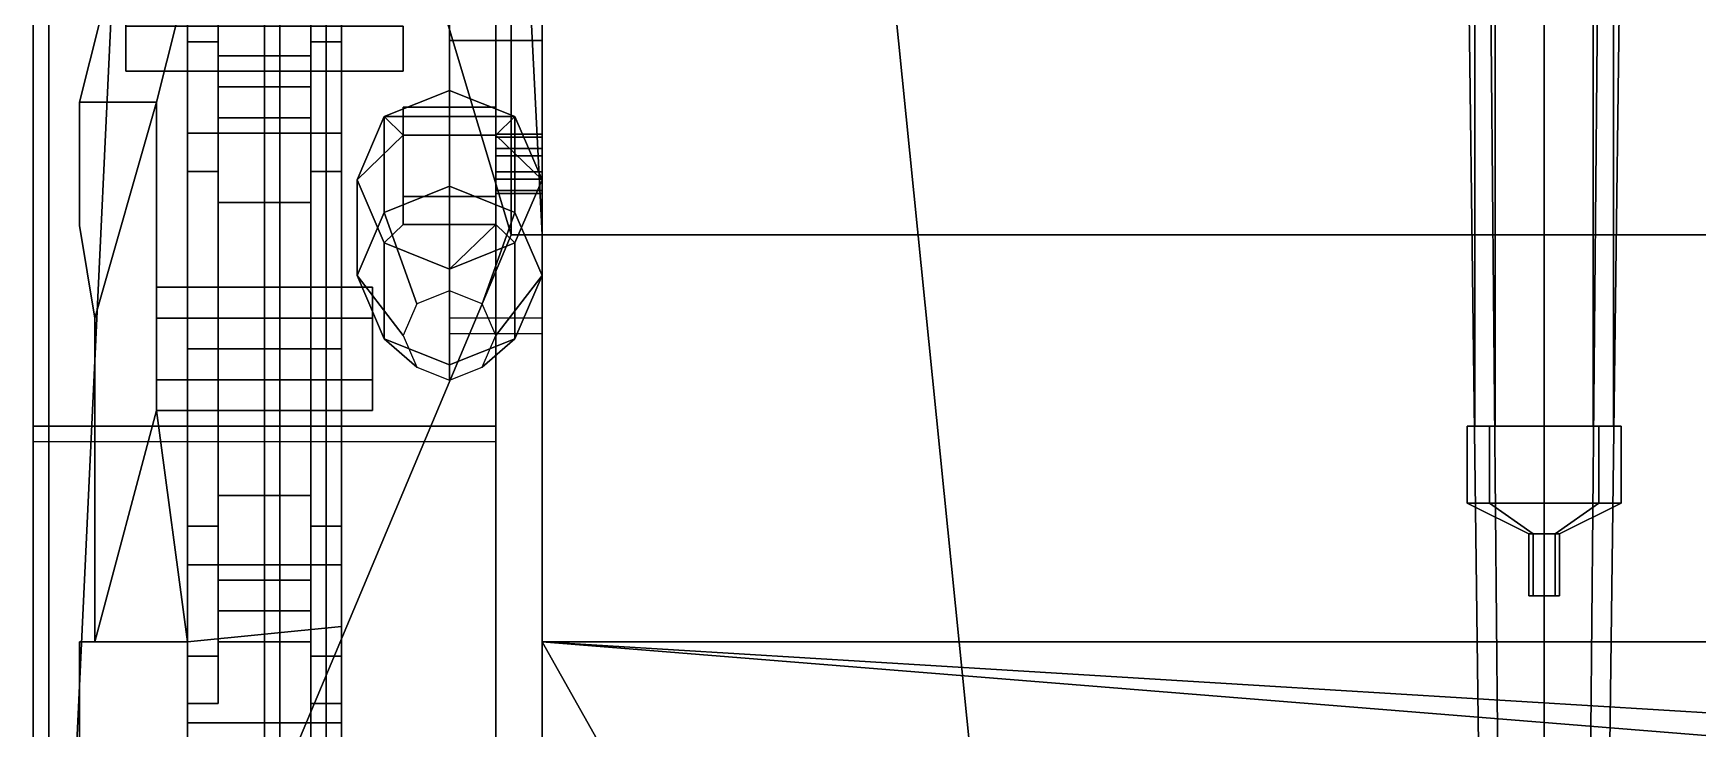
# Model space of a CAD drawing. Header units: millimetres. Extents: x -1.04 to 1.04, y -2.16 to 5.95.
# Drawn here: x -0.98 to 0.1, y -1.506 to -1.055 of the extents above; entities that cross this region are included whole.
import ezdxf

# ---------------------------------------------------------------- set-up
doc = ezdxf.new("R2010")
doc.units = ezdxf.units.MM
for name, color, linetype in [('fenders', 6, 'Continuous'), ('gun', 1, 'Continuous'), ('sleeve', 5, 'Continuous'), ('suspension', 5, 'Continuous'), ('tools', 5, 'Continuous'), ('tracks', 3, 'Continuous'), ('wheels', 2, 'Continuous')]:
    doc.layers.add(name, color=color, linetype=linetype)

msp = doc.modelspace()

# ---------------------------------------------------------------- linework, layer by layer
for points in [[(-0.65, 1.23, 0.25), (-0.65, -1.84, 0.25), (-0.65, -1.45, 0.82), (-0.65, 1.9, 0.92)], [(-0.65, 1.9, 0.92), (-0.65, -1.45, 0.82), (-0.65, -1.45, 0.82), (-0.65, 0.68, 0.92)], [(0.65, 1.23, 0.25), (0.34, -1.84, 0.25), (-0.34, -1.84, 0.25), (-0.65, 1.23, 0.25)], [(-0.65, 1.23, 0.25), (-0.34, -1.84, 0.25), (-0.65, -1.84, 0.25), (-0.65, 1.23, 0.25)], [(-0.65, -1.45, 0.82), (-0.65, -1.186, 0.92), (-0.65, 0.68, 0.92)], [(-0.67, -1.186, 0.92), (-0.67, -0.79, 1.07), (-0.67, -0.79, 1.07), (-0.9, -0.42, 0.92)], [(0.65, -1.186, 0.92), (0.67, -0.79, 1.07), (-0.67, -0.79, 1.07), (-0.65, -1.186, 0.92)], [(-0.65, -1.186, 0.92), (-0.67, -0.79, 1.07), (-0.67, -0.79, 1.07), (-0.67, -1.186, 0.92)], [(0.65, -1.45, 0.82), (0.65, -1.186, 0.92), (-0.65, -1.186, 0.92), (-0.65, -1.45, 0.82)], [(-0.65, -1.84, 0.25), (-0.65, -2.09, 0.29), (-0.65, -2, 0.71), (-0.65, -1.45, 0.82)], [(0.34, -2, 0.71), (0.47, -1.54, 0.802), (-0.65, -1.45, 0.82), (-0.34, -2, 0.71)], [(-0.34, -2, 0.71), (-0.65, -1.45, 0.82), (-0.65, -1.45, 0.82), (-0.65, -2, 0.71)], [(0.65, -1.45, 0.82), (-0.65, -1.45, 0.82), (0.5, -1.52, 0.806), (0.54, -1.51, 0.808)], [(-0.65, -1.45, 0.82), (0.47, -1.54, 0.802), (0.5, -1.52, 0.806)]]:
    msp.add_3dface(points)
at = {"layer": 'fenders'}
for points in [[(-0.97, -1.9, 0.88), (-0.97, -1.9, 0.92), (-0.97, 1.9, 0.92), (-0.97, 1.9, 0.88)], [(-0.97, -1.9, 0.92), (-0.9, -0.42, 0.92), (-0.9, 0.25, 0.92), (-0.97, 1.9, 0.92)], [(-0.97, -1.9, 0.92), (-0.97, -1.9, 0.92), (-0.67, -1.186, 0.92), (-0.9, -0.42, 0.92)], [(-0.97, -1.9, 0.92), (-0.65, -1.9, 0.92), (-0.65, -1.186, 0.92), (-0.67, -1.186, 0.92)], [(-0.65, -1.9, 0.92), (-0.65, -1.9, 0.73), (-0.65, -1.45, 0.82), (-0.65, -1.186, 0.92)]]:
    msp.add_3dface(points, dxfattribs=at)
at = {"layer": 'gun'}
for points in [[(-0.0283, -1.72, 1.5417), (-0.04, -1.72, 1.57), (-0.05, -0.94, 1.57), (-0.0354, -0.94, 1.5346)], [(-0.04, -1.72, 1.57), (-0.0283, -1.72, 1.5983), (-0.0354, -0.94, 1.6054), (-0.05, -0.94, 1.57)], [(0, -1.72, 1.53), (-0.0283, -1.72, 1.5417), (-0.0354, -0.94, 1.5346), (0, -0.94, 1.52)], [(-0.0283, -1.72, 1.5983), (0, -1.72, 1.61), (0, -0.94, 1.62), (-0.0354, -0.94, 1.6054)], [(0.0283, -1.72, 1.5417), (0, -1.72, 1.53), (0, -0.94, 1.52), (0.0354, -0.94, 1.5346)], [(0, -1.72, 1.61), (0.0283, -1.72, 1.5983), (0.0354, -0.94, 1.6054), (0, -0.94, 1.62)], [(0.04, -1.72, 1.57), (0.0283, -1.72, 1.5417), (0.0354, -0.94, 1.5346), (0.05, -0.94, 1.57)], [(0.0283, -1.72, 1.5983), (0.04, -1.72, 1.57), (0.05, -0.94, 1.57), (0.0354, -0.94, 1.6054)]]:
    msp.add_3dface(points, dxfattribs=at)
at = {"layer": 'sleeve'}
for points in [[(-0.0318, -0.13, 1.7118), (-0.045, -0.13, 1.68), (-0.045, -1.31, 1.68), (-0.0318, -1.31, 1.7118)], [(-0.045, -0.13, 1.68), (-0.0318, -0.13, 1.6482), (-0.0318, -1.31, 1.6482), (-0.045, -1.31, 1.68)], [(-0.0318, -0.13, 1.6482), (0, -0.13, 1.635), (0, -1.31, 1.635), (-0.0318, -1.31, 1.6482)], [(0, -0.13, 1.725), (-0.0318, -0.13, 1.7118), (-0.0318, -1.31, 1.7118), (0, -1.31, 1.725)], [(0, -0.13, 1.635), (0.0318, -0.13, 1.6482), (0.0318, -1.31, 1.6482), (0, -1.31, 1.635)], [(0.0318, -0.13, 1.7118), (0, -0.13, 1.725), (0, -1.31, 1.725), (0.0318, -1.31, 1.7118)], [(0.045, -0.13, 1.68), (0.0318, -0.13, 1.7118), (0.0318, -1.31, 1.7118), (0.045, -1.31, 1.68)], [(0.0318, -0.13, 1.6482), (0.045, -0.13, 1.68), (0.045, -1.31, 1.68), (0.0318, -1.31, 1.6482)], [(-0.0318, -1.31, 1.7118), (-0.045, -1.31, 1.68), (-0.05, -1.31, 1.68), (-0.0354, -1.31, 1.7154)], [(-0.0354, -1.31, 1.7154), (-0.05, -1.31, 1.68), (-0.05, -1.36, 1.68), (-0.0354, -1.36, 1.7154)], [(-0.045, -1.31, 1.68), (-0.0318, -1.31, 1.6482), (-0.0354, -1.31, 1.6446), (-0.05, -1.31, 1.68)], [(-0.05, -1.31, 1.68), (-0.0354, -1.31, 1.6446), (-0.0354, -1.36, 1.6446), (-0.05, -1.36, 1.68)], [(-0.0318, -1.31, 1.6482), (0, -1.31, 1.635), (0, -1.31, 1.63), (-0.0354, -1.31, 1.6446)], [(-0.0354, -1.31, 1.6446), (0, -1.31, 1.63), (0, -1.36, 1.63), (-0.0354, -1.36, 1.6446)], [(0, -1.31, 1.725), (-0.0318, -1.31, 1.7118), (-0.0354, -1.31, 1.7154), (0, -1.31, 1.73)], [(0, -1.31, 1.73), (-0.0354, -1.31, 1.7154), (-0.0354, -1.36, 1.7154), (0, -1.36, 1.73)], [(0, -1.31, 1.635), (0.0318, -1.31, 1.6482), (0.0354, -1.31, 1.6446), (0, -1.31, 1.63)], [(0, -1.31, 1.63), (0.0354, -1.31, 1.6446), (0.0354, -1.36, 1.6446), (0, -1.36, 1.63)], [(0.0318, -1.31, 1.7118), (0, -1.31, 1.725), (0, -1.31, 1.73), (0.0354, -1.31, 1.7154)], [(0.0354, -1.31, 1.7154), (0, -1.31, 1.73), (0, -1.36, 1.73), (0.0354, -1.36, 1.7154)], [(0.045, -1.31, 1.68), (0.0318, -1.31, 1.7118), (0.0354, -1.31, 1.7154), (0.05, -1.31, 1.68)], [(0.045, -1.31, 1.68), (0.0318, -1.31, 1.7118), (0.0354, -1.31, 1.7154), (0.05, -1.31, 1.68)], [(0.0318, -1.31, 1.6482), (0.045, -1.31, 1.68), (0.05, -1.31, 1.68), (0.0354, -1.31, 1.6446)], [(0.05, -1.31, 1.68), (0.0354, -1.31, 1.7154), (0.0354, -1.36, 1.7154), (0.05, -1.36, 1.68)], [(0.0354, -1.31, 1.6446), (0.05, -1.31, 1.68), (0.05, -1.36, 1.68), (0.0354, -1.36, 1.6446)], [(-0.0354, -1.36, 1.7154), (-0.05, -1.36, 1.68), (-0.01, -1.38, 1.68), (-0.0071, -1.38, 1.6871)], [(-0.05, -1.36, 1.68), (-0.0354, -1.36, 1.6446), (-0.0071, -1.38, 1.6729), (-0.01, -1.38, 1.68)], [(0, -1.36, 1.73), (-0.0354, -1.36, 1.7154), (-0.0071, -1.38, 1.6871), (0, -1.38, 1.69)], [(-0.0354, -1.36, 1.6446), (0, -1.36, 1.63), (0, -1.38, 1.67), (-0.0071, -1.38, 1.6729)], [(0.0354, -1.36, 1.7154), (0, -1.36, 1.73), (0, -1.38, 1.69), (0.0071, -1.38, 1.6871)], [(0, -1.36, 1.63), (0.0354, -1.36, 1.6446), (0.0071, -1.38, 1.6729), (0, -1.38, 1.67)], [(0.05, -1.36, 1.68), (0.0354, -1.36, 1.7154), (0.0071, -1.38, 1.6871), (0.01, -1.38, 1.68)], [(0.0354, -1.36, 1.6446), (0.05, -1.36, 1.68), (0.01, -1.38, 1.68), (0.0071, -1.38, 1.6729)], [(-0.01, -1.38, 1.68), (-0.0071, -1.38, 1.6729), (-0.0071, -1.42, 1.6729), (-0.01, -1.42, 1.68)], [(-0.0071, -1.38, 1.6871), (-0.01, -1.38, 1.68), (-0.01, -1.42, 1.68), (-0.0071, -1.42, 1.6871)], [(-0.0071, -1.38, 1.6729), (0, -1.38, 1.67), (0, -1.42, 1.67), (-0.0071, -1.42, 1.6729)], [(0, -1.38, 1.69), (-0.0071, -1.38, 1.6871), (-0.0071, -1.42, 1.6871), (0, -1.42, 1.69)], [(0, -1.38, 1.67), (0.0071, -1.38, 1.6729), (0.0071, -1.42, 1.6729), (0, -1.42, 1.67)], [(0.0071, -1.38, 1.6871), (0, -1.38, 1.69), (0, -1.42, 1.69), (0.0071, -1.42, 1.6871)], [(0.0071, -1.38, 1.6729), (0.01, -1.38, 1.68), (0.01, -1.42, 1.68), (0.0071, -1.42, 1.6729)], [(0.01, -1.38, 1.68), (0.0071, -1.38, 1.6871), (0.0071, -1.42, 1.6871), (0.01, -1.42, 1.68)], [(-0.01, -1.42, 1.68), (0.0071, -1.42, 1.6871), (0, -1.42, 1.69), (-0.0071, -1.42, 1.6871)], [(-0.0071, -1.42, 1.6729), (0.01, -1.42, 1.68), (0.0071, -1.42, 1.6871), (-0.01, -1.42, 1.68)], [(0, -1.42, 1.67), (0.0071, -1.42, 1.6729), (0.01, -1.42, 1.68), (-0.0071, -1.42, 1.6729)]]:
    msp.add_3dface(points, dxfattribs=at)
at = {"layer": 'suspension'}
for points in [[(-0.71, -0.83, 0.52), (-0.71, -1.06, 0.54), (-0.65, -1.06, 0.54), (-0.65, -0.83, 0.52)], [(-0.71, -0.83, 0.48), (-0.71, -1.06, 0.5), (-0.71, -1.06, 0.54), (-0.71, -0.83, 0.52)], [(-0.65, -0.83, 0.48), (-0.65, -1.06, 0.5), (-0.71, -1.06, 0.5), (-0.71, -0.83, 0.48)], [(-0.65, -1.06, 0.54), (-0.65, -1.06, 0.5), (-0.65, -0.83, 0.48), (-0.65, -0.83, 0.52)], [(-0.71, -1.06, 0.5), (-0.71, -1.24, 0.25), (-0.71, -1.25, 0.27), (-0.71, -1.06, 0.54)], [(-0.65, -1.06, 0.5), (-0.65, -1.24, 0.25), (-0.71, -1.24, 0.25), (-0.71, -1.06, 0.5)], [(-0.71, -1.06, 0.54), (-0.71, -1.25, 0.27), (-0.65, -1.25, 0.27), (-0.65, -1.06, 0.54)], [(-0.65, -1.25, 0.27), (-0.65, -1.24, 0.25), (-0.65, -1.06, 0.5), (-0.65, -1.06, 0.54)], [(-0.71, -1.1545, 0.374), (-0.7524, -1.1715, 0.3786), (-0.7524, -1.1094, 0.6104), (-0.71, -1.0924, 0.6058)], [(-0.6676, -1.1094, 0.6104), (-0.71, -1.0924, 0.6058), (-0.71, -1.0924, 0.6058), (-0.7524, -1.1094, 0.6104)], [(-0.6676, -1.1715, 0.3786), (-0.71, -1.1545, 0.374), (-0.71, -1.0924, 0.6058), (-0.6676, -1.1094, 0.6104)], [(-0.7524, -1.1715, 0.3786), (-0.77, -1.2125, 0.3895), (-0.77, -1.1504, 0.6214), (-0.7524, -1.1094, 0.6104)], [(-0.7524, -1.1094, 0.6104), (-0.77, -1.1504, 0.6214), (-0.74, -1.1214, 0.6136)], [(-0.68, -1.1214, 0.6136), (-0.6676, -1.1094, 0.6104), (-0.7524, -1.1094, 0.6104), (-0.74, -1.1214, 0.6136)], [(-0.68, -1.1612, 0.6967), (-0.68, -1.1033, 0.6812), (-0.74, -1.1033, 0.6812), (-0.74, -1.1612, 0.6967)], [(-0.74, -1.1033, 0.6812), (-0.74, -1.1214, 0.6136), (-0.74, -1.1793, 0.6291), (-0.74, -1.1612, 0.6967)], [(-0.68, -1.1033, 0.6812), (-0.68, -1.1214, 0.6136), (-0.74, -1.1214, 0.6136), (-0.74, -1.1033, 0.6812)], [(-0.68, -1.1793, 0.6291), (-0.68, -1.1214, 0.6136), (-0.68, -1.1033, 0.6812), (-0.68, -1.1612, 0.6967)], [(-0.68, -1.1214, 0.6136), (-0.65, -1.1504, 0.6214), (-0.6676, -1.1094, 0.6104)], [(-0.65, -1.2125, 0.3895), (-0.6676, -1.1715, 0.3786), (-0.6676, -1.1094, 0.6104), (-0.65, -1.1504, 0.6214)], [(-0.77, -1.1504, 0.6214), (-0.7524, -1.1913, 0.6323), (-0.74, -1.1793, 0.6291), (-0.74, -1.1214, 0.6136)], [(-0.68, -1.13, 0.6427), (-0.68, -1.1207, 0.6548), (-0.65, -1.1207, 0.6548), (-0.65, -1.13, 0.6427)], [(-0.68, -1.1207, 0.6548), (-0.68, -1.1227, 0.67), (-0.65, -1.1227, 0.67), (-0.65, -1.1207, 0.6548)], [(-0.68, -1.1793, 0.6291), (-0.6676, -1.1913, 0.6323), (-0.65, -1.1504, 0.6214), (-0.68, -1.1214, 0.6136)], [(-0.68, -1.1227, 0.67), (-0.68, -1.1348, 0.6793), (-0.65, -1.1348, 0.6793), (-0.65, -1.1227, 0.67)], [(-0.68, -1.1452, 0.6407), (-0.68, -1.13, 0.6427), (-0.65, -1.13, 0.6427), (-0.65, -1.1452, 0.6407)], [(-0.68, -1.1348, 0.6793), (-0.68, -1.15, 0.6773), (-0.65, -1.15, 0.6773), (-0.65, -1.1348, 0.6793)], [(-0.77, -1.2125, 0.3895), (-0.7524, -1.2535, 0.4005), (-0.7524, -1.1913, 0.6323), (-0.77, -1.1504, 0.6214)], [(-0.7524, -1.1715, 0.3786), (-0.71, -1.1545, 0.374), (-0.71, -1.2223, 0.2369), (-0.7312, -1.2308, 0.2392)], [(-0.71, -1.1545, 0.374), (-0.6676, -1.1715, 0.3786), (-0.6888, -1.2308, 0.2392), (-0.71, -1.2223, 0.2369)], [(-0.68, -1.1573, 0.65), (-0.68, -1.1452, 0.6407), (-0.65, -1.1452, 0.6407), (-0.65, -1.1573, 0.65)], [(-0.68, -1.15, 0.6773), (-0.68, -1.1593, 0.6652), (-0.65, -1.1593, 0.6652), (-0.65, -1.15, 0.6773)], [(-0.6676, -1.2535, 0.4005), (-0.65, -1.2125, 0.3895), (-0.65, -1.1504, 0.6214), (-0.6676, -1.1913, 0.6323)], [(-0.74, -1.1612, 0.6967), (-0.74, -1.1793, 0.6291), (-0.68, -1.1793, 0.6291), (-0.68, -1.1612, 0.6967)], [(-0.68, -1.1593, 0.6652), (-0.68, -1.1573, 0.65), (-0.65, -1.1573, 0.65), (-0.65, -1.1593, 0.6652)], [(-0.77, -1.2125, 0.3895), (-0.7524, -1.1715, 0.3786), (-0.7312, -1.2308, 0.2392), (-0.74, -1.2513, 0.2447)], [(-0.6676, -1.1715, 0.3786), (-0.65, -1.2125, 0.3895), (-0.68, -1.2513, 0.2447), (-0.6888, -1.2308, 0.2392)], [(-0.74, -1.1793, 0.6291), (-0.7524, -1.1913, 0.6323), (-0.71, -1.2083, 0.6369), (-0.68, -1.1793, 0.6291)], [(-0.68, -1.1793, 0.6291), (-0.71, -1.2083, 0.6369), (-0.6676, -1.1913, 0.6323)], [(-0.7524, -1.2535, 0.4005), (-0.71, -1.2704, 0.4051), (-0.71, -1.2083, 0.6369), (-0.7524, -1.1913, 0.6323)], [(-0.71, -1.2704, 0.4051), (-0.6676, -1.2535, 0.4005), (-0.6676, -1.1913, 0.6323), (-0.71, -1.2083, 0.6369)], [(-0.7524, -1.2535, 0.4005), (-0.77, -1.2125, 0.3895), (-0.74, -1.2513, 0.2447), (-0.7312, -1.2718, 0.2501)], [(-0.65, -1.2125, 0.3895), (-0.6676, -1.2535, 0.4005), (-0.6888, -1.2718, 0.2501), (-0.68, -1.2513, 0.2447)], [(-0.71, -1.2704, 0.4051), (-0.7524, -1.2535, 0.4005), (-0.7312, -1.2718, 0.2501), (-0.71, -1.2803, 0.2524)], [(-0.6676, -1.2535, 0.4005), (-0.71, -1.2704, 0.4051), (-0.71, -1.2803, 0.2524), (-0.6888, -1.2718, 0.2501)]]:
    msp.add_3dface(points, dxfattribs=at)
at = {"layer": 'tools'}
for points in [[(-0.82, -0.64, 1.0073), (-0.83, -0.64, 0.99), (-0.83, -1.55, 0.99), (-0.82, -1.55, 1.0073)], [(-0.83, -0.64, 0.99), (-0.82, -0.64, 0.9727), (-0.82, -1.55, 0.9727), (-0.83, -1.55, 0.99)], [(-0.8, -0.64, 1.0073), (-0.82, -0.64, 1.0073), (-0.82, -1.55, 1.0073), (-0.8, -1.55, 1.0073)], [(-0.82, -0.64, 0.9727), (-0.8, -0.64, 0.9727), (-0.8, -1.55, 0.9727), (-0.82, -1.55, 0.9727)], [(-0.79, -0.64, 0.99), (-0.8, -0.64, 1.0073), (-0.8, -1.55, 1.0073), (-0.79, -1.55, 0.99)], [(-0.8, -0.64, 0.9727), (-0.79, -0.64, 0.99), (-0.79, -1.55, 0.99), (-0.8, -1.55, 0.9727)], [(-0.95, -1.1, 0.95), (-0.95, -1.1, 0.97), (-0.93, -1.02, 0.97), (-0.93, -1.02, 0.95)], [(-0.95, -1.1, 0.95), (-0.93, -1.02, 0.95), (-0.88, -1.02, 0.95), (-0.9, -1.1, 0.95)], [(-0.93, -1.02, 0.97), (-0.95, -1.1, 0.97), (-0.9, -1.1, 0.97), (-0.88, -1.02, 0.97)], [(-0.88, -1.02, 0.95), (-0.88, -1.02, 0.97), (-0.9, -1.1, 0.97), (-0.9, -1.1, 0.95)], [(-0.95, -1.18, 0.95), (-0.95, -1.18, 0.97), (-0.95, -1.1, 0.97), (-0.95, -1.1, 0.95)], [(-0.95, -1.1, 0.97), (-0.95, -1.18, 0.97), (-0.94, -1.24, 0.97), (-0.9, -1.1, 0.97)], [(-0.95, -1.18, 0.95), (-0.95, -1.1, 0.95), (-0.9, -1.1, 0.95), (-0.94, -1.24, 0.95)], [(-0.94, -1.45, 0.95), (-0.94, -1.24, 0.95), (-0.9, -1.1, 0.95), (-0.9, -1.3, 0.95)], [(-0.94, -1.24, 0.97), (-0.94, -1.45, 0.97), (-0.9, -1.3, 0.97), (-0.9, -1.1, 0.97)], [(-0.9, -1.1, 0.95), (-0.9, -1.1, 0.97), (-0.9, -1.3, 0.97), (-0.9, -1.3, 0.95)], [(-0.94, -1.24, 0.95), (-0.94, -1.24, 0.97), (-0.95, -1.18, 0.97), (-0.95, -1.18, 0.95)], [(-0.94, -1.45, 0.95), (-0.94, -1.45, 0.97), (-0.94, -1.24, 0.97), (-0.94, -1.24, 0.95)], [(-0.94, -1.45, 0.95), (-0.94, -1.45, 0.95), (-0.9, -1.3, 0.95), (-0.88, -1.45, 0.95)], [(-0.94, -1.45, 0.97), (-0.94, -1.45, 0.97), (-0.88, -1.45, 0.97), (-0.9, -1.3, 0.97)], [(-0.9, -1.3, 0.95), (-0.9, -1.3, 0.97), (-0.88, -1.45, 0.97), (-0.88, -1.45, 0.95)], [(-0.88, -1.45, 0.95), (-0.88, -1.45, 0.97), (-0.78, -1.44, 0.96)], [(-0.88, -1.45, 0.94), (-0.88, -1.45, 0.95), (-0.78, -1.44, 0.96)], [(-0.88, -1.45, 0.97), (-0.88, -1.45, 0.98), (-0.78, -1.44, 0.96)], [(-0.78, -1.55, 0.96), (-0.78, -1.44, 0.96), (-0.88, -1.45, 0.98), (-0.88, -1.54, 0.98)], [(-0.88, -1.54, 0.94), (-0.88, -1.45, 0.94), (-0.78, -1.44, 0.96), (-0.78, -1.55, 0.96)], [(-0.95, -1.45, 0.94), (-0.95, -1.45, 0.98), (-0.94, -1.45, 0.97), (-0.94, -1.45, 0.95)], [(-0.95, -1.45, 0.94), (-0.94, -1.45, 0.95), (-0.88, -1.45, 0.95), (-0.88, -1.45, 0.94)], [(-0.94, -1.45, 0.97), (-0.95, -1.45, 0.98), (-0.88, -1.45, 0.98), (-0.88, -1.45, 0.97)], [(-0.95, -1.54, 0.94), (-0.95, -1.45, 0.94), (-0.88, -1.45, 0.94), (-0.88, -1.54, 0.94)], [(-0.95, -1.54, 0.98), (-0.95, -1.45, 0.98), (-0.95, -1.45, 0.94), (-0.95, -1.54, 0.94)], [(-0.88, -1.54, 0.98), (-0.88, -1.45, 0.98), (-0.95, -1.45, 0.98), (-0.95, -1.54, 0.98)]]:
    msp.add_3dface(points, dxfattribs=at)
at = {"layer": 'tracks'}
for points in [[(-0.98, 1.18, -0.04), (-0.98, -1.32, -0.04), (-0.98, -1.31, -0.01), (-0.98, 1.16, -0.01)], [(-0.68, -1.31, -0.01), (-0.68, -1.32, -0.04), (-0.68, 1.18, -0.04), (-0.68, 1.16, -0.01)], [(-0.98, 1.16, -0.01), (-0.98, -1.31, -0.01), (-0.68, -1.31, -0.01), (-0.68, 1.16, -0.01)], [(-0.98, 0.29, 0.78), (-0.98, -1.61, 0.78), (-0.68, -1.61, 0.78), (-0.68, 0.29, 0.78)], [(-0.98, -1.62, 0.74), (-0.98, -1.61, 0.78), (-0.98, 0.29, 0.78), (-0.98, 0.28, 0.74)], [(-0.68, 0.29, 0.78), (-0.68, -1.61, 0.78), (-0.68, -1.62, 0.74), (-0.68, 0.28, 0.74)], [(-0.68, 0.28, 0.74), (-0.68, -1.62, 0.74), (-0.98, -1.62, 0.74), (-0.98, 0.28, 0.74)], [(-0.98, -1.31, -0.01), (-0.98, -1.94, 0.2), (-0.68, -1.94, 0.2), (-0.68, -1.31, -0.01)], [(-0.98, -1.32, -0.04), (-0.98, -1.96, 0.17), (-0.98, -1.94, 0.2), (-0.98, -1.31, -0.01)], [(-0.68, -1.94, 0.2), (-0.68, -1.96, 0.17), (-0.68, -1.32, -0.04), (-0.68, -1.31, -0.01)], [(-0.68, -1.32, -0.04), (-0.68, -1.96, 0.17), (-0.98, -1.96, 0.17), (-0.98, -1.32, -0.04)]]:
    msp.add_3dface(points, dxfattribs=at)
at = {"layer": 'wheels'}
for points in [[(-0.88, -1.0175, 0.39), (-0.88, -0.98, 0.25), (-0.88, -1.03, 0.25), (-0.88, -1.0608, 0.365)], [(-0.88, -0.98, 0.25), (-0.88, -1.0175, 0.11), (-0.88, -1.0608, 0.135), (-0.88, -1.03, 0.25)], [(-0.78, -0.98, 0.25), (-0.78, -1.0175, 0.39), (-0.78, -1.0608, 0.365), (-0.78, -1.03, 0.25)], [(-0.78, -1.0175, 0.11), (-0.78, -0.98, 0.25), (-0.78, -1.03, 0.25), (-0.78, -1.0608, 0.135)], [(-0.92, -1.0507, 0.5793), (-0.92, -1.08, 0.65), (-0.92, -1.03, 0.65), (-0.92, -1.0154, 0.6146)], [(-0.92, -1.08, 0.65), (-0.92, -1.0507, 0.7207), (-0.92, -1.0154, 0.6854), (-0.92, -1.03, 0.65)], [(-0.88, -1.0175, 0.11), (-0.88, -1.12, 0.0075), (-0.88, -1.145, 0.0508), (-0.88, -1.0608, 0.135)], [(-0.78, -1.0175, 0.11), (-0.78, -1.12, 0.0075), (-0.88, -1.12, 0.0075), (-0.88, -1.0175, 0.11)], [(-0.78, -1.12, 0.4925), (-0.78, -1.0175, 0.39), (-0.88, -1.0175, 0.39), (-0.88, -1.12, 0.4925)], [(-0.88, -1.12, 0.4925), (-0.88, -1.0175, 0.39), (-0.88, -1.0608, 0.365), (-0.88, -1.145, 0.4492)], [(-0.78, -1.12, 0.0075), (-0.78, -1.0175, 0.11), (-0.78, -1.0608, 0.135), (-0.78, -1.145, 0.0508)], [(-0.78, -1.0175, 0.39), (-0.78, -1.12, 0.4925), (-0.78, -1.145, 0.4492), (-0.78, -1.0608, 0.365)], [(-0.86, -1.03, 0.25), (-0.86, -1.0608, 0.365), (-0.88, -1.0608, 0.365), (-0.88, -1.03, 0.25)], [(-0.86, -1.0608, 0.135), (-0.86, -1.03, 0.25), (-0.88, -1.03, 0.25), (-0.88, -1.0608, 0.135)], [(-0.86, -1.0608, 0.365), (-0.86, -1.03, 0.25), (-0.86, -1.07, 0.25), (-0.86, -1.0901, 0.325)], [(-0.86, -1.0608, 0.135), (-0.86, -1.0901, 0.175), (-0.86, -1.07, 0.25), (-0.86, -1.03, 0.25)], [(-0.8, -1.0608, 0.365), (-0.8, -1.03, 0.25), (-0.78, -1.03, 0.25), (-0.78, -1.0608, 0.365)], [(-0.8, -1.0608, 0.365), (-0.8, -1.0901, 0.325), (-0.8, -1.07, 0.25), (-0.8, -1.03, 0.25)], [(-0.8, -1.03, 0.25), (-0.8, -1.0608, 0.135), (-0.78, -1.0608, 0.135), (-0.78, -1.03, 0.25)], [(-0.8, -1.0608, 0.135), (-0.8, -1.03, 0.25), (-0.8, -1.07, 0.25), (-0.8, -1.0901, 0.175)], [(-0.74, -1.08, 0.65), (-0.74, -1.0507, 0.7207), (-0.92, -1.0507, 0.7207), (-0.92, -1.08, 0.65)], [(-0.74, -1.0507, 0.5793), (-0.74, -1.08, 0.65), (-0.92, -1.08, 0.65), (-0.92, -1.0507, 0.5793)], [(-0.86, -1.145, 0.0508), (-0.86, -1.0608, 0.135), (-0.88, -1.0608, 0.135), (-0.88, -1.145, 0.0508)], [(-0.86, -1.0608, 0.365), (-0.86, -1.145, 0.4492), (-0.88, -1.145, 0.4492), (-0.88, -1.0608, 0.365)], [(-0.86, -1.0608, 0.365), (-0.86, -1.24, 0.2846), (-0.86, -1.1101, 0.3596)], [(-0.86, -1.0901, 0.325), (-0.86, -1.22, 0.25), (-0.86, -1.24, 0.2846), (-0.86, -1.0608, 0.365)], [(-0.86, -1.0608, 0.135), (-0.86, -1.22, 0.25), (-0.86, -1.0901, 0.175)], [(-0.86, -1.1101, 0.1404), (-0.86, -1.24, 0.2154), (-0.86, -1.22, 0.25), (-0.86, -1.0608, 0.135)], [(-0.86, -1.0608, 0.135), (-0.86, -1.145, 0.0508), (-0.86, -1.165, 0.0855), (-0.86, -1.1101, 0.1404)], [(-0.86, -1.0608, 0.365), (-0.86, -1.1101, 0.3596), (-0.86, -1.165, 0.4145), (-0.86, -1.145, 0.4492)], [(-0.8, -1.1101, 0.3596), (-0.8, -1.24, 0.2846), (-0.8, -1.22, 0.25), (-0.8, -1.0608, 0.365)], [(-0.8, -1.0608, 0.365), (-0.8, -1.22, 0.25), (-0.8, -1.0901, 0.325)], [(-0.8, -1.0608, 0.135), (-0.8, -1.145, 0.0508), (-0.78, -1.145, 0.0508), (-0.78, -1.0608, 0.135)], [(-0.8, -1.0608, 0.135), (-0.8, -1.1101, 0.1404), (-0.8, -1.165, 0.0855), (-0.8, -1.145, 0.0508)], [(-0.8, -1.0901, 0.175), (-0.8, -1.22, 0.25), (-0.8, -1.24, 0.2154), (-0.8, -1.0608, 0.135)], [(-0.8, -1.0608, 0.135), (-0.8, -1.24, 0.2154), (-0.8, -1.1101, 0.1404)], [(-0.8, -1.145, 0.4492), (-0.8, -1.0608, 0.365), (-0.78, -1.0608, 0.365), (-0.78, -1.145, 0.4492)], [(-0.8, -1.0608, 0.365), (-0.8, -1.145, 0.4492), (-0.8, -1.165, 0.4145), (-0.8, -1.1101, 0.3596)], [(-0.8, -1.07, 0.25), (-0.8, -1.0901, 0.325), (-0.86, -1.0901, 0.325), (-0.86, -1.07, 0.25)], [(-0.8, -1.0901, 0.175), (-0.8, -1.07, 0.25), (-0.86, -1.07, 0.25), (-0.86, -1.0901, 0.175)], [(-0.8, -1.0901, 0.325), (-0.8, -1.22, 0.25), (-0.86, -1.22, 0.25), (-0.86, -1.0901, 0.325)], [(-0.8, -1.22, 0.25), (-0.8, -1.0901, 0.175), (-0.86, -1.0901, 0.175), (-0.86, -1.22, 0.25)], [(-0.8, -1.24, 0.2846), (-0.8, -1.1101, 0.3596), (-0.86, -1.1101, 0.3596), (-0.86, -1.24, 0.2846)], [(-0.8, -1.1101, 0.1404), (-0.8, -1.24, 0.2154), (-0.86, -1.24, 0.2154), (-0.86, -1.1101, 0.1404)], [(-0.8, -1.165, 0.0855), (-0.8, -1.1101, 0.1404), (-0.86, -1.1101, 0.1404), (-0.86, -1.165, 0.0855)], [(-0.8, -1.1101, 0.3596), (-0.8, -1.165, 0.4145), (-0.86, -1.165, 0.4145), (-0.86, -1.1101, 0.3596)], [(-0.88, -1.12, 0.0075), (-0.88, -1.26, -0.03), (-0.88, -1.26, 0.02), (-0.88, -1.145, 0.0508)], [(-0.78, -1.12, 0.0075), (-0.78, -1.26, -0.03), (-0.88, -1.26, -0.03), (-0.88, -1.12, 0.0075)], [(-0.78, -1.26, 0.53), (-0.78, -1.12, 0.4925), (-0.88, -1.12, 0.4925), (-0.88, -1.26, 0.53)], [(-0.88, -1.26, 0.53), (-0.88, -1.12, 0.4925), (-0.88, -1.145, 0.4492), (-0.88, -1.26, 0.48)], [(-0.78, -1.26, -0.03), (-0.78, -1.12, 0.0075), (-0.78, -1.145, 0.0508), (-0.78, -1.26, 0.02)], [(-0.78, -1.12, 0.4925), (-0.78, -1.26, 0.53), (-0.78, -1.26, 0.48), (-0.78, -1.145, 0.4492)], [(-0.86, -1.26, 0.02), (-0.86, -1.145, 0.0508), (-0.88, -1.145, 0.0508), (-0.88, -1.26, 0.02)], [(-0.86, -1.145, 0.4492), (-0.86, -1.26, 0.48), (-0.88, -1.26, 0.48), (-0.88, -1.145, 0.4492)], [(-0.86, -1.26, 0.02), (-0.86, -1.24, 0.0654), (-0.86, -1.165, 0.0855), (-0.86, -1.145, 0.0508)], [(-0.86, -1.26, 0.48), (-0.86, -1.145, 0.4492), (-0.86, -1.165, 0.4145), (-0.86, -1.24, 0.4346)], [(-0.8, -1.145, 0.0508), (-0.8, -1.26, 0.02), (-0.78, -1.26, 0.02), (-0.78, -1.145, 0.0508)], [(-0.8, -1.26, 0.02), (-0.8, -1.145, 0.0508), (-0.8, -1.165, 0.0855), (-0.8, -1.24, 0.0654)], [(-0.8, -1.26, 0.48), (-0.8, -1.24, 0.4346), (-0.8, -1.165, 0.4145), (-0.8, -1.145, 0.4492)], [(-0.8, -1.26, 0.48), (-0.8, -1.145, 0.4492), (-0.78, -1.145, 0.4492), (-0.78, -1.26, 0.48)], [(-0.8, -1.24, 0.0654), (-0.8, -1.165, 0.0855), (-0.86, -1.165, 0.0855), (-0.86, -1.24, 0.0654)], [(-0.8, -1.165, 0.4145), (-0.8, -1.24, 0.4346), (-0.86, -1.24, 0.4346), (-0.86, -1.165, 0.4145)], [(-0.86, -1.24, 0.2846), (-0.86, -1.22, 0.25), (-0.9, -1.22, 0.25), (-0.9, -1.24, 0.2846)], [(-0.86, -1.22, 0.25), (-0.86, -1.24, 0.2154), (-0.9, -1.24, 0.2154), (-0.9, -1.22, 0.25)], [(-0.8, -1.22, 0.25), (-0.8, -1.24, 0.2846), (-0.76, -1.24, 0.2846), (-0.76, -1.22, 0.25)], [(-0.8, -1.24, 0.2154), (-0.8, -1.22, 0.25), (-0.76, -1.22, 0.25), (-0.76, -1.24, 0.2154)], [(-0.86, -1.28, 0.2846), (-0.86, -1.24, 0.2846), (-0.9, -1.24, 0.2846), (-0.9, -1.28, 0.2846)], [(-0.86, -1.24, 0.2154), (-0.86, -1.28, 0.2154), (-0.9, -1.28, 0.2154), (-0.9, -1.24, 0.2154)], [(-0.8, -1.24, 0.4346), (-0.8, -1.24, 0.2846), (-0.86, -1.24, 0.2846), (-0.86, -1.24, 0.4346)], [(-0.86, -1.24, 0.4346), (-0.86, -1.24, 0.2846), (-0.86, -1.28, 0.2846), (-0.86, -1.26, 0.48)], [(-0.86, -1.26, 0.02), (-0.86, -1.24, 0.2154), (-0.86, -1.24, 0.0654)], [(-0.86, -1.28, 0.0654), (-0.86, -1.28, 0.2154), (-0.86, -1.24, 0.2154), (-0.86, -1.26, 0.02)], [(-0.8, -1.24, 0.2154), (-0.8, -1.24, 0.0654), (-0.86, -1.24, 0.0654), (-0.86, -1.24, 0.2154)], [(-0.8, -1.26, 0.48), (-0.8, -1.24, 0.2846), (-0.8, -1.24, 0.4346)], [(-0.8, -1.28, 0.4346), (-0.8, -1.28, 0.2846), (-0.8, -1.24, 0.2846), (-0.8, -1.26, 0.48)], [(-0.8, -1.24, 0.0654), (-0.8, -1.24, 0.2154), (-0.8, -1.28, 0.2154), (-0.8, -1.26, 0.02)], [(-0.8, -1.28, 0.2154), (-0.8, -1.24, 0.2154), (-0.76, -1.24, 0.2154), (-0.76, -1.28, 0.2154)], [(-0.8, -1.24, 0.2846), (-0.8, -1.28, 0.2846), (-0.76, -1.28, 0.2846), (-0.76, -1.24, 0.2846)], [(-0.88, -1.26, -0.03), (-0.88, -1.4, 0.0075), (-0.88, -1.375, 0.0508), (-0.88, -1.26, 0.02)], [(-0.86, -1.375, 0.0508), (-0.86, -1.26, 0.02), (-0.88, -1.26, 0.02), (-0.88, -1.375, 0.0508)], [(-0.78, -1.26, -0.03), (-0.78, -1.4, 0.0075), (-0.88, -1.4, 0.0075), (-0.88, -1.26, -0.03)], [(-0.86, -1.26, 0.48), (-0.86, -1.375, 0.4492), (-0.88, -1.375, 0.4492), (-0.88, -1.26, 0.48)], [(-0.78, -1.4, 0.4925), (-0.78, -1.26, 0.53), (-0.88, -1.26, 0.53), (-0.88, -1.4, 0.4925)], [(-0.88, -1.4, 0.4925), (-0.88, -1.26, 0.53), (-0.88, -1.26, 0.48), (-0.88, -1.375, 0.4492)], [(-0.86, -1.26, 0.48), (-0.86, -1.28, 0.2846), (-0.86, -1.28, 0.4346)], [(-0.86, -1.26, 0.02), (-0.86, -1.375, 0.0508), (-0.86, -1.355, 0.0855), (-0.86, -1.28, 0.0654)], [(-0.86, -1.26, 0.48), (-0.86, -1.28, 0.4346), (-0.86, -1.355, 0.4145), (-0.86, -1.375, 0.4492)], [(-0.8, -1.26, 0.02), (-0.8, -1.375, 0.0508), (-0.78, -1.375, 0.0508), (-0.78, -1.26, 0.02)], [(-0.8, -1.26, 0.02), (-0.8, -1.28, 0.0654), (-0.8, -1.355, 0.0855), (-0.8, -1.375, 0.0508)], [(-0.8, -1.26, 0.02), (-0.8, -1.28, 0.2154), (-0.8, -1.28, 0.0654)], [(-0.8, -1.26, 0.48), (-0.8, -1.375, 0.4492), (-0.8, -1.355, 0.4145), (-0.8, -1.28, 0.4346)], [(-0.8, -1.375, 0.4492), (-0.8, -1.26, 0.48), (-0.78, -1.26, 0.48), (-0.78, -1.375, 0.4492)], [(-0.78, -1.4, 0.0075), (-0.78, -1.26, -0.03), (-0.78, -1.26, 0.02), (-0.78, -1.375, 0.0508)], [(-0.78, -1.26, 0.53), (-0.78, -1.4, 0.4925), (-0.78, -1.375, 0.4492), (-0.78, -1.26, 0.48)], [(-0.86, -1.28, 0.2154), (-0.86, -1.3, 0.25), (-0.9, -1.3, 0.25), (-0.9, -1.28, 0.2154)], [(-0.86, -1.3, 0.25), (-0.86, -1.28, 0.2846), (-0.9, -1.28, 0.2846), (-0.9, -1.3, 0.25)], [(-0.8, -1.28, 0.2846), (-0.8, -1.28, 0.4346), (-0.86, -1.28, 0.4346), (-0.86, -1.28, 0.2846)], [(-0.86, -1.4099, 0.3596), (-0.86, -1.28, 0.2846), (-0.86, -1.3, 0.25), (-0.86, -1.4592, 0.365)], [(-0.8, -1.4099, 0.3596), (-0.8, -1.28, 0.2846), (-0.86, -1.28, 0.2846), (-0.86, -1.4099, 0.3596)], [(-0.8, -1.28, 0.0654), (-0.8, -1.28, 0.2154), (-0.86, -1.28, 0.2154), (-0.86, -1.28, 0.0654)], [(-0.8, -1.355, 0.0855), (-0.8, -1.28, 0.0654), (-0.86, -1.28, 0.0654), (-0.86, -1.355, 0.0855)], [(-0.86, -1.4592, 0.135), (-0.86, -1.28, 0.2154), (-0.86, -1.4099, 0.1404)], [(-0.86, -1.4299, 0.175), (-0.86, -1.3, 0.25), (-0.86, -1.28, 0.2154), (-0.86, -1.4592, 0.135)], [(-0.8, -1.28, 0.2154), (-0.8, -1.4099, 0.1404), (-0.86, -1.4099, 0.1404), (-0.86, -1.28, 0.2154)], [(-0.8, -1.28, 0.4346), (-0.8, -1.355, 0.4145), (-0.86, -1.355, 0.4145), (-0.86, -1.28, 0.4346)], [(-0.8, -1.4299, 0.325), (-0.8, -1.3, 0.25), (-0.8, -1.28, 0.2846), (-0.8, -1.4592, 0.365)], [(-0.8, -1.4592, 0.365), (-0.8, -1.28, 0.2846), (-0.8, -1.4099, 0.3596)], [(-0.8, -1.3, 0.25), (-0.8, -1.28, 0.2154), (-0.76, -1.28, 0.2154), (-0.76, -1.3, 0.25)], [(-0.8, -1.4099, 0.1404), (-0.8, -1.28, 0.2154), (-0.8, -1.3, 0.25), (-0.8, -1.4592, 0.135)], [(-0.8, -1.28, 0.2846), (-0.8, -1.3, 0.25), (-0.76, -1.3, 0.25), (-0.76, -1.28, 0.2846)], [(-0.86, -1.4592, 0.365), (-0.86, -1.3, 0.25), (-0.86, -1.4299, 0.325)], [(-0.8, -1.3, 0.25), (-0.8, -1.4299, 0.325), (-0.86, -1.4299, 0.325), (-0.86, -1.3, 0.25)], [(-0.8, -1.4299, 0.175), (-0.8, -1.3, 0.25), (-0.86, -1.3, 0.25), (-0.86, -1.4299, 0.175)], [(-0.8, -1.4592, 0.135), (-0.8, -1.3, 0.25), (-0.8, -1.4299, 0.175)], [(-0.86, -1.4592, 0.135), (-0.86, -1.4099, 0.1404), (-0.86, -1.355, 0.0855), (-0.86, -1.375, 0.0508)], [(-0.8, -1.4099, 0.1404), (-0.8, -1.355, 0.0855), (-0.86, -1.355, 0.0855), (-0.86, -1.4099, 0.1404)], [(-0.86, -1.4592, 0.365), (-0.86, -1.375, 0.4492), (-0.86, -1.355, 0.4145), (-0.86, -1.4099, 0.3596)], [(-0.8, -1.355, 0.4145), (-0.8, -1.4099, 0.3596), (-0.86, -1.4099, 0.3596), (-0.86, -1.355, 0.4145)], [(-0.8, -1.4592, 0.135), (-0.8, -1.375, 0.0508), (-0.8, -1.355, 0.0855), (-0.8, -1.4099, 0.1404)], [(-0.8, -1.4592, 0.365), (-0.8, -1.4099, 0.3596), (-0.8, -1.355, 0.4145), (-0.8, -1.375, 0.4492)], [(-0.88, -1.4, 0.0075), (-0.88, -1.5025, 0.11), (-0.88, -1.4592, 0.135), (-0.88, -1.375, 0.0508)], [(-0.86, -1.4592, 0.135), (-0.86, -1.375, 0.0508), (-0.88, -1.375, 0.0508), (-0.88, -1.4592, 0.135)], [(-0.88, -1.5025, 0.39), (-0.88, -1.4, 0.4925), (-0.88, -1.375, 0.4492), (-0.88, -1.4592, 0.365)], [(-0.86, -1.375, 0.4492), (-0.86, -1.4592, 0.365), (-0.88, -1.4592, 0.365), (-0.88, -1.375, 0.4492)], [(-0.8, -1.375, 0.0508), (-0.8, -1.4592, 0.135), (-0.78, -1.4592, 0.135), (-0.78, -1.375, 0.0508)], [(-0.8, -1.4592, 0.365), (-0.8, -1.375, 0.4492), (-0.78, -1.375, 0.4492), (-0.78, -1.4592, 0.365)], [(-0.78, -1.5025, 0.11), (-0.78, -1.4, 0.0075), (-0.78, -1.375, 0.0508), (-0.78, -1.4592, 0.135)], [(-0.78, -1.4, 0.4925), (-0.78, -1.5025, 0.39), (-0.78, -1.4592, 0.365), (-0.78, -1.375, 0.4492)], [(-0.78, -1.4, 0.0075), (-0.78, -1.5025, 0.11), (-0.88, -1.5025, 0.11), (-0.88, -1.4, 0.0075)], [(-0.78, -1.5025, 0.39), (-0.78, -1.4, 0.4925), (-0.88, -1.4, 0.4925), (-0.88, -1.5025, 0.39)], [(-0.86, -1.4592, 0.365), (-0.86, -1.4299, 0.325), (-0.86, -1.45, 0.25), (-0.86, -1.49, 0.25)], [(-0.8, -1.4299, 0.325), (-0.8, -1.45, 0.25), (-0.86, -1.45, 0.25), (-0.86, -1.4299, 0.325)], [(-0.86, -1.4592, 0.135), (-0.86, -1.49, 0.25), (-0.86, -1.45, 0.25), (-0.86, -1.4299, 0.175)], [(-0.8, -1.45, 0.25), (-0.8, -1.4299, 0.175), (-0.86, -1.4299, 0.175), (-0.86, -1.45, 0.25)], [(-0.8, -1.4592, 0.365), (-0.8, -1.49, 0.25), (-0.8, -1.45, 0.25), (-0.8, -1.4299, 0.325)], [(-0.8, -1.4592, 0.135), (-0.8, -1.4299, 0.175), (-0.8, -1.45, 0.25), (-0.8, -1.49, 0.25)], [(-0.88, -1.54, 0.25), (-0.88, -1.5025, 0.39), (-0.88, -1.4592, 0.365), (-0.88, -1.49, 0.25)], [(-0.86, -1.4592, 0.365), (-0.86, -1.49, 0.25), (-0.88, -1.49, 0.25), (-0.88, -1.4592, 0.365)], [(-0.88, -1.5025, 0.11), (-0.88, -1.54, 0.25), (-0.88, -1.49, 0.25), (-0.88, -1.4592, 0.135)], [(-0.86, -1.49, 0.25), (-0.86, -1.4592, 0.135), (-0.88, -1.4592, 0.135), (-0.88, -1.49, 0.25)], [(-0.8, -1.49, 0.25), (-0.8, -1.4592, 0.365), (-0.78, -1.4592, 0.365), (-0.78, -1.49, 0.25)], [(-0.8, -1.4592, 0.135), (-0.8, -1.49, 0.25), (-0.78, -1.49, 0.25), (-0.78, -1.4592, 0.135)], [(-0.78, -1.5025, 0.39), (-0.78, -1.54, 0.25), (-0.78, -1.49, 0.25), (-0.78, -1.4592, 0.365)], [(-0.78, -1.54, 0.25), (-0.78, -1.5025, 0.11), (-0.78, -1.4592, 0.135), (-0.78, -1.49, 0.25)], [(-0.78, -1.54, 0.25), (-0.78, -1.5025, 0.39), (-0.88, -1.5025, 0.39), (-0.88, -1.54, 0.25)], [(-0.78, -1.5025, 0.11), (-0.78, -1.54, 0.25), (-0.88, -1.54, 0.25), (-0.88, -1.5025, 0.11)]]:
    msp.add_3dface(points, dxfattribs=at)

doc.saveas('drawing.dxf')
